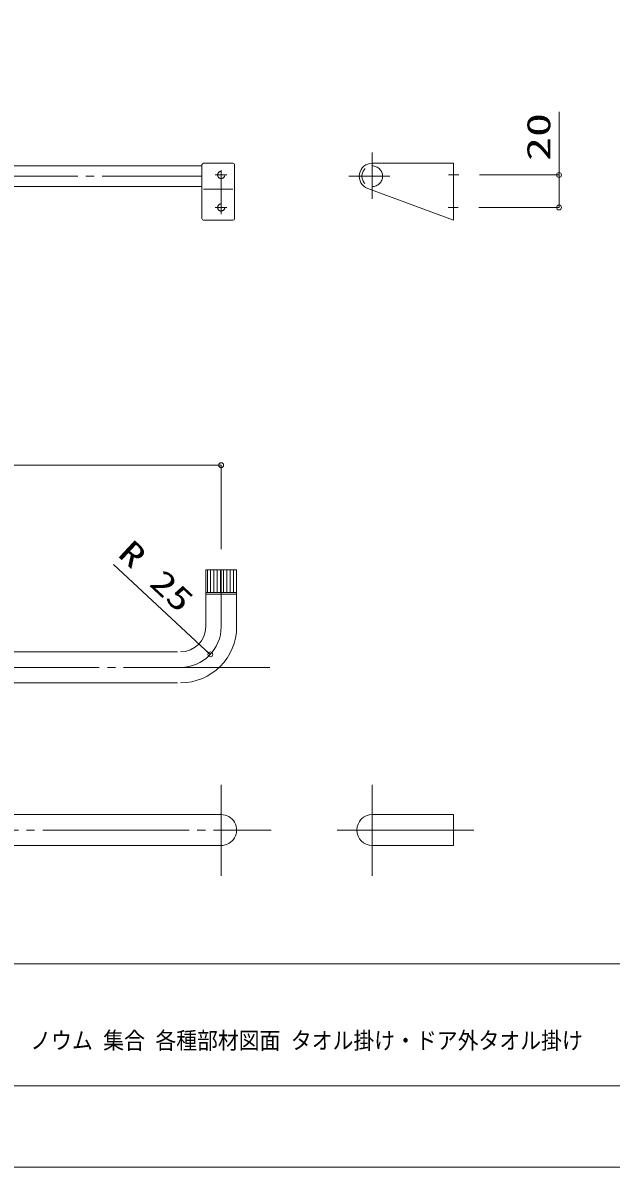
# Model space of a CAD drawing. Units: millimetres on the paper. Extents: x -305 to 305, y -152 to 152.
# Drawn here: x -187.1 to -114.7, y -148.5 to -7.8 of the extents above; entities that cross this region are included whole.
import ezdxf
from ezdxf.enums import TextEntityAlignment as Align

# ---------------------------------------------------------------- set-up
doc = ezdxf.new("R2010")
doc.units = ezdxf.units.MM
doc.linetypes.add('DASHED2', pattern=[3, 2, -1])
doc.linetypes.add('LONG_CHAIN', pattern=[21, 18, -1, 1, -1])
for name, color, linetype, lineweight in [('0-0_0', 7, 'Continuous', 9), ('0-1_VIEW0001', 7, 'Continuous', 9), ('0-2_1図面枠', 7, 'Continuous', 9), ('0-3_図面枠', 3, 'Continuous', 9), ('0-4_DEFPOINTS', 7, 'Continuous', 9)]:
    doc.layers.add(name, color=color, linetype=linetype, lineweight=lineweight)
doc.styles.add('ＭＳ ゴシック', font='')
doc.styles.get('ＭＳ ゴシック').set_extended_font_data('MS Gothic')

# ---------------------------------------------------------------- blocks, each defined once
blk = doc.blocks.new('_ORIGIN')
at = {"layer": '0-0_0'}
blk.add_line((0, 0), (-1, 0), dxfattribs=at)
blk.add_circle((0, 0), 0.5, dxfattribs=at)

msp = doc.modelspace()

# ---------------------------------------------------------------- linework, layer by layer
at = {"layer": '0-1_VIEW0001'}
for p, q in [((-121.14, -26.515), (-121.14, -18.749)), ((-165.045, -25.275), (-165.045, -31.875)), ((-165.045, -25.275), (-165.045, -31.875)), ((-161.245, -25.075), (-164.845, -25.075)), ((-161.045, -25.275), (-161.045, -31.875)), ((-144.11, -25.075), (-134.11, -25.075)), ((-134.11, -25.075), (-134.11, -32.075)), ((-240.325, -25.405), (-165.045, -25.405)), ((-130.936, -26.515), (-121.14, -26.515)), ((-240.325, -27.945), (-165.045, -27.945)), ((-121.14, -27.115), (-121.14, -29.915)), ((-161.245, -28.275), (-164.845, -28.275)), ((-134.11, -32.075), (-144.664, -28.175)), ((-131.004, -30.515), (-121.14, -30.515)), ((-161.245, -32.075), (-164.845, -32.075)), ((-163.285, -62.201), (-242.085, -62.201)), ((-162.685, -72.516), (-162.685, -62.201)), ((-164.021, -85.457), (-175.935, -74.4)), ((-164.585, -75.056), (-164.585, -82.056)), ((-160.785, -75.056), (-164.585, -75.056)), ((-164.385, -75.056), (-164.385, -77.856)), ((-163.985, -75.056), (-163.985, -77.856)), ((-163.585, -75.056), (-163.585, -77.856)), ((-163.185, -75.056), (-163.185, -77.856)), ((-162.785, -75.056), (-162.785, -77.856)), ((-162.385, -75.056), (-162.385, -77.856)), ((-161.985, -75.056), (-161.985, -77.856)), ((-161.585, -75.056), (-161.585, -77.856)), ((-161.185, -75.056), (-161.185, -77.856)), ((-160.785, -75.056), (-160.785, -82.056)), ((-160.785, -77.856), (-164.585, -77.856)), ((-160.785, -78.056), (-164.585, -78.056)), ((-237.685, -85.156), (-168.073, -85.156)), ((-237.685, -88.956), (-168.073, -88.956)), ((-242.685, -105.156), (-162.685, -105.156)), ((-144.11, -105.156), (-134.11, -105.156)), ((-134.11, -108.956), (-134.11, -105.156)), ((-242.685, -108.956), (-162.685, -108.956)), ((-144.11, -108.956), (-134.11, -108.956))]:
    msp.add_line(p, q, dxfattribs=at)
at = {"layer": '0-1_VIEW0001', "linetype": 'LONG_CHAIN'}
for p, q in [((-144.11, -23.758), (-144.11, -29.463)), ((-240.325, -26.675), (-165.045, -26.675)), ((-161.991, -26.515), (-163.407, -26.515)), ((-162.685, -25.923), (-162.685, -31.326)), ((-146.985, -26.675), (-141.93, -26.675)), ((-134.731, -26.515), (-133.476, -26.515)), ((-161.975, -30.515), (-163.44, -30.515)), ((-134.765, -30.515), (-133.544, -30.515)), ((-162.685, -82.056), (-162.685, -75.056)), ((-237.685, -87.056), (-156.689, -87.056)), ((-162.685, -101.483), (-162.685, -112.685)), ((-144.11, -101.483), (-144.11, -112.685)), ((-247.622, -107.056), (-156.557, -107.056)), ((-148.433, -107.056), (-131.633, -107.056))]:
    msp.add_line(p, q, dxfattribs=at)
at = {"layer": '0-1_VIEW0001', "linetype": 'DASHED2'}
for centre, radius in [((-162.685, -26.515), 0.44), ((-144.11, -26.675), 1.27), ((-162.685, -30.515), 0.44)]:
    msp.add_circle(centre, radius, dxfattribs=at)
at = {"layer": '0-1_VIEW0001'}
for centre, radius, start, end in [((-164.845, -25.275), 0.2, 90, 180), ((-161.245, -25.275), 0.2, 0, 90), ((-144.11, -26.675), 1.6, 90, 249.72422), ((-164.845, -31.875), 0.2, 180, 270), ((-161.245, -31.875), 0.2, 270, 0), ((-167.685, -82.056), 6.9, 270, 0), ((-167.685, -82.056), 3.1, 270, 0), ((-162.685, -107.056), 1.9, 269.99999, 90), ((-144.11, -107.056), 1.9, 90, 270)]:
    msp.add_arc(centre, radius, start, end, dxfattribs=at)
at = {"layer": '0-1_VIEW0001', "linetype": 'LONG_CHAIN'}
msp.add_arc((-167.685, -82.056), 5, 270, 0, dxfattribs=at)
at = {"layer": '0-3_図面枠'}
msp.add_line((-291.017, -123.498), (108.983, -123.498), dxfattribs=at)
msp.add_lwpolyline([(-291.017, -138.498), (108.983, -138.498), (108.983, 138.502), (-291.017, 138.502)], close=True, dxfattribs=at)
at = {"layer": '0-4_DEFPOINTS'}
msp.add_line((118.983, -148.498), (-301.017, -148.498), dxfattribs=at)

# ---------------------------------------------------------------- block references
at = {"layer": '0-1_VIEW0001', "xscale": 0.6, "yscale": 0.6}
for p, rotation in [((-121.14, -26.515), 90), ((-121.14, -30.515), 270), ((-164.021, -85.457), 317.1374)]:
    msp.add_blockref('_ORIGIN', p, dxfattribs=dict(at, rotation=rotation))
msp.add_blockref('_ORIGIN', (-162.685, -62.201), dxfattribs=at)

# ---------------------------------------------------------------- texts
at = {"layer": '0-1_VIEW0001', "style": 'ＭＳ ゴシック'}
for s, height, rotation, width, p in [('20', 2.889, 90, 1.5, (-121.349, -24.795)), ('R 25', 2.886, 317.137, 1.35, (-176.14, -73.926))]:
    msp.add_text(s, height=height, rotation=rotation, dxfattribs=dict(at, width=width)).set_placement(p, align=Align.BOTTOM_LEFT)
at = {"layer": '0-2_1図面枠', "style": 'ＭＳ ゴシック', "width": 0.9}
msp.add_text('ノウム 集合 各種部材図面 タオル掛け・ドア外タオル掛け', height=2.089, dxfattribs=at).set_placement((-186.165, -134.602), align=Align.BOTTOM_LEFT)

doc.saveas('drawing.dxf')
